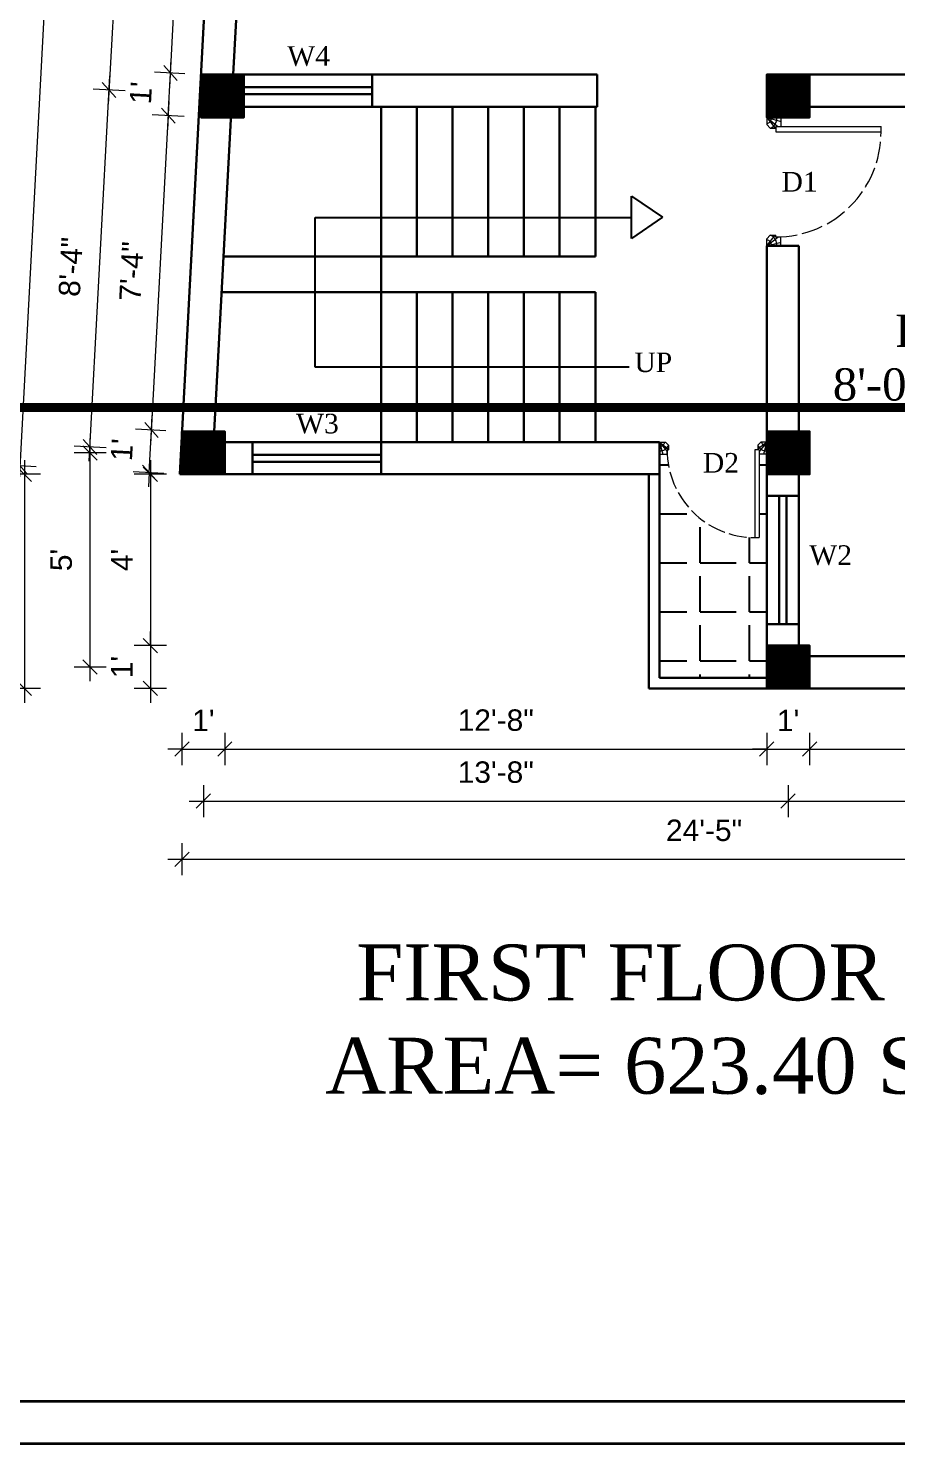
# Model space of a CAD drawing. Header units: inches. Extents: x 45643 to 78083, y -17830 to -3084.
# Drawn here: x 60789.2 to 61032.5, y -6776.9 to -6380.3 of the extents above; entities that cross this region are included whole.
import ezdxf

# ---------------------------------------------------------------- set-up
doc = ezdxf.new("R2010")
doc.units = ezdxf.units.IN
doc.header["$MEASUREMENT"] = 0
for name, pattern in [('ACAD_ISO02W100', [15, 12, -3]), ('ACAD_ISO10W100', [18.5, 12, -3, 0.5, -3]), ('CONTINUA', [0])]:
    doc.linetypes.add(name, pattern=pattern)
for name, color, linetype, lineweight in [('A_Title Text', 105, 'Continuous', 60), ('Door-window', 150, 'Continuous', 9), ('DW-SEC', 24, 'Continuous', 25), ('ELEVATION', 6, 'Continuous', 30), ('hatch', 30, 'Continuous', 5), ('WALL', 240, 'Continuous', 30)]:
    doc.layers.add(name, color=color, linetype=linetype, lineweight=lineweight)
doc.layers.add('AG-DIAGRAM', color=7, linetype='Continuous', true_color=0xfecc66)
doc.layers.add('Normal Wall', color=7, linetype='Continuous', lineweight=35, true_color=0xffaf89)
doc.styles.add('Arial', font='arial.ttf')
doc.styles.get("Standard").update_dxf_attribs({"font": 'times.ttf'})
doc.dimstyles.new('Sudeep', dxfattribs={"dimtxt": 6, "dimasz": 4, "dimexe": 4.5, "dimexo": 4.5, "dimgap": 5, "dimtad": 1, "dimdec": 0, "dimlunit": 4, "dimtxsty": 'Arial', "dimblk": 'OBLIQUE', "dimcen": 250, "dimdle": 4, "dimclrd": 86, "dimclre": 5, "dimclrt": 1, "dimadec": 0, "dimazin": 0, "dimtfac": 1, "dimtdec": 0, "dimtix": 1, "dimtmove": 1, "dimatfit": 3, "dimldrblk": 'OBLIQUE', "dimfxl": 4.5, "dimfxlon": 1, "dimfrac": 2, "dimlwd": 15, "dimlwe": 13, "dimarcsym": 0})

# ---------------------------------------------------------------- blocks, each defined once
blk = doc.blocks.new("D 3'")
at = {"layer": 'Door-window', "linetype": 'Continuous', "ltscale": 0.25}
for p, q in [((3749.64, -16740.96), (3749.64, -16711.46)), ((3751.14, -16711.46), (3749.64, -16711.46)), ((3751.14, -16740.96), (3751.14, -16711.46)), ((3747.14, -16743.51), (3747.14, -16739.51)), ((3747.14, -16739.51), (3749.64, -16739.51)), ((3783.14, -16739.51), (3780.64, -16739.51)), ((3780.64, -16739.51), (3780.64, -16740.96)), ((3783.14, -16743.51), (3783.14, -16739.51)), ((3747.14, -16743.51), (3749.14, -16743.51)), ((3749.14, -16743.51), (3750.14, -16742.51)), ((3749.64, -16740.96), (3751.14, -16740.96)), ((3750.14, -16742.51), (3750.14, -16740.96)), ((3780.14, -16742.51), (3780.14, -16740.96)), ((3780.64, -16740.96), (3780.14, -16740.96)), ((3781.14, -16743.51), (3780.14, -16742.51)), ((3783.14, -16743.51), (3781.14, -16743.51))]:
    blk.add_line(p, q, dxfattribs=at)
at = {"layer": 'Door-window', "linetype": 'ACAD_ISO02W100', "ltscale": 0.5}
blk.add_arc((3751.14, -16740.96), 29.5, 0, 90, dxfattribs=at)
at = {"layer": 'hatch', "color": 8}
for p, q in [((3747.14, -16743.51), (3748.23, -16739.5)), ((3747.14, -16743.51), (3749.64, -16740.37)), ((3783.14, -16743.51), (3780.64, -16740.37)), ((3783.14, -16743.51), (3782.06, -16739.5)), ((3747.14, -16743.51), (3750.14, -16741.17)), ((3783.14, -16743.51), (3780.14, -16741.17))]:
    blk.add_line(p, q, dxfattribs=at)
for centre, radius, start, end in [((3747.4, -16743.58), 2.93, 20.9872, 95.0825), ((3782.88, -16743.58), 2.93, 84.9175, 159.0128), ((3747.43, -16743.63), 1.42, 5.1372, 101.4864), ((3782.86, -16743.63), 1.42, 78.5136, 174.8628)]:
    blk.add_arc(centre, radius, start, end, dxfattribs=at)
blk = doc.blocks.new('_Oblique')
at = {"color": 0, "linetype": 'ByBlock', "lineweight": -2}
blk.add_line((-0.5, -0.5), (0.5, 0.5), dxfattribs=at)
blk = doc.blocks.new('*D860')
at = {"layer": 'A_Title Text', "color": 86, "lineweight": 15, "transparency": 16777216}
blk.add_line((60804.96, -6163.44), (60786.67, -6506.87), dxfattribs=at)
at = {"layer": 'A_Title Text', "color": 5, "lineweight": 13, "transparency": 16777216}
for p, q in [((60809.24, -6167.67), (60800.25, -6167.19)), ((60791.37, -6503.11), (60782.39, -6502.63))]:
    blk.add_line(p, q, dxfattribs=at)
at = {"layer": 'Defpoints', "color": 0, "transparency": 16777216}
for p in [(60849.47, -6169.82), (60786.88, -6502.87), (60831.61, -6505.25)]:
    blk.add_point(p, dxfattribs=at)
at = {"layer": 'A_Title Text', "color": 86, "lineweight": 15, "transparency": 16777216, "xscale": 4, "yscale": 4, "zscale": 4}
for p, rotation in [((60804.75, -6167.43), 86.95153107106873), ((60786.88, -6502.87), 266.9515310710688)]:
    blk.add_blockref('_Oblique', p, dxfattribs=dict(at, rotation=rotation))
at = {"layer": 'A_Title Text', "color": 1, "transparency": 16777216, "insert": (60787.76, -6334.72), "char_height": 6, "attachment_point": 5, "rotation": 86.9515, "style": 'Arial'}
blk.add_mtext("28'", dxfattribs=at)
blk = doc.blocks.new('*D887')
at = {"layer": 'A_Title Text', "color": 86, "lineweight": 15, "transparency": 16777216}
blk.add_line((60788.1, -6501.25), (60788.1, -6569.25), dxfattribs=at)
at = {"layer": 'A_Title Text', "color": 5, "lineweight": 13, "transparency": 16777216}
for p, q in [((60792.6, -6505.25), (60783.6, -6505.25)), ((60792.6, -6565.25), (60783.6, -6565.25))]:
    blk.add_line(p, q, dxfattribs=at)
at = {"layer": 'Defpoints', "color": 0, "transparency": 16777216}
for p in [(61005.05, -6505.25), (60788.1, -6565.25), (61005.05, -6565.25)]:
    blk.add_point(p, dxfattribs=at)
at = {"layer": 'A_Title Text', "color": 86, "lineweight": 15, "transparency": 16777216, "xscale": 4, "yscale": 4, "zscale": 4}
for p, rotation in [((60788.1, -6505.25), 90), ((60788.1, -6565.25), 270)]:
    blk.add_blockref('_Oblique', p, dxfattribs=dict(at, rotation=rotation))
at = {"layer": 'A_Title Text', "color": 1, "transparency": 16777216, "insert": (60780.05, -6535.25), "char_height": 6, "attachment_point": 5, "rotation": 90, "style": 'Arial'}
blk.add_mtext("5'", dxfattribs=at)
blk = doc.blocks.new('*D888')
at = {"layer": 'A_Title Text', "color": 5, "lineweight": 13, "transparency": 16777216}
for p, q in [((60832.25, -6577.73), (60832.25, -6586.73)), ((60844.25, -6577.73), (60844.25, -6586.73))]:
    blk.add_line(p, q, dxfattribs=at)
at = {"layer": 'A_Title Text', "color": 86, "lineweight": 15, "transparency": 16777216}
for p, q in [((60832.25, -6582.23), (60828.25, -6582.23)), ((60832.25, -6582.23), (60844.25, -6582.23)), ((60844.25, -6582.23), (60848.25, -6582.23))]:
    blk.add_line(p, q, dxfattribs=at)
at = {"layer": 'Defpoints', "color": 0, "transparency": 16777216}
for p in [(60832.25, -6505.25), (60844.25, -6505.25), (60844.25, -6582.23)]:
    blk.add_point(p, dxfattribs=at)
at = {"layer": 'A_Title Text', "color": 86, "lineweight": 15, "transparency": 16777216, "xscale": 4, "yscale": 4, "zscale": 4}
blk.add_blockref('_Oblique', (60832.25, -6582.23), dxfattribs=at)
at = {"layer": 'A_Title Text', "color": 86, "lineweight": 15, "transparency": 16777216, "xscale": 4, "yscale": 4, "zscale": 4, "rotation": 180}
blk.add_blockref('_Oblique', (60844.25, -6582.23), dxfattribs=at)
at = {"layer": 'A_Title Text', "color": 1, "transparency": 16777216, "insert": (60838.25, -6574.22), "char_height": 6, "attachment_point": 5, "style": 'Arial'}
blk.add_mtext("1'", dxfattribs=at)
blk = doc.blocks.new('*D889')
at = {"layer": 'A_Title Text', "color": 5, "lineweight": 13, "transparency": 16777216}
for p, q in [((60844.25, -6577.73), (60844.25, -6586.73)), ((60996.05, -6577.73), (60996.05, -6586.73))]:
    blk.add_line(p, q, dxfattribs=at)
at = {"layer": 'A_Title Text', "color": 86, "lineweight": 15, "transparency": 16777216}
blk.add_line((60840.25, -6582.23), (61000.05, -6582.23), dxfattribs=at)
at = {"layer": 'Defpoints', "color": 0, "transparency": 16777216}
for p in [(60844.25, -6505.25), (60996.05, -6565.25), (60996.05, -6582.23)]:
    blk.add_point(p, dxfattribs=at)
at = {"layer": 'A_Title Text', "color": 86, "lineweight": 15, "transparency": 16777216, "xscale": 4, "yscale": 4, "zscale": 4, "rotation": 180}
blk.add_blockref('_Oblique', (60844.25, -6582.23), dxfattribs=at)
at = {"layer": 'A_Title Text', "color": 86, "lineweight": 15, "transparency": 16777216, "xscale": 4, "yscale": 4, "zscale": 4}
blk.add_blockref('_Oblique', (60996.05, -6582.23), dxfattribs=at)
at = {"layer": 'A_Title Text', "color": 1, "transparency": 16777216, "insert": (60920.15, -6574.17), "char_height": 6, "attachment_point": 5, "style": 'Arial'}
blk.add_mtext('12\'-8"', dxfattribs=at)
blk = doc.blocks.new('*D890')
at = {"layer": 'A_Title Text', "color": 5, "lineweight": 13, "transparency": 16777216}
for p, q in [((60996.05, -6577.73), (60996.05, -6586.73)), ((61008.05, -6577.73), (61008.05, -6586.73))]:
    blk.add_line(p, q, dxfattribs=at)
at = {"layer": 'A_Title Text', "color": 86, "lineweight": 15, "transparency": 16777216}
for p, q in [((60996.05, -6582.23), (60992.05, -6582.23)), ((60996.05, -6582.23), (61008.05, -6582.23)), ((61008.05, -6582.23), (61012.05, -6582.23))]:
    blk.add_line(p, q, dxfattribs=at)
at = {"layer": 'Defpoints', "color": 0, "transparency": 16777216}
for p in [(60996.05, -6565.25), (61008.05, -6565.25), (61008.05, -6582.23)]:
    blk.add_point(p, dxfattribs=at)
at = {"layer": 'A_Title Text', "color": 86, "lineweight": 15, "transparency": 16777216, "xscale": 4, "yscale": 4, "zscale": 4}
blk.add_blockref('_Oblique', (60996.05, -6582.23), dxfattribs=at)
at = {"layer": 'A_Title Text', "color": 86, "lineweight": 15, "transparency": 16777216, "xscale": 4, "yscale": 4, "zscale": 4, "rotation": 180}
blk.add_blockref('_Oblique', (61008.05, -6582.23), dxfattribs=at)
at = {"layer": 'A_Title Text', "color": 1, "transparency": 16777216, "insert": (61002.05, -6574.22), "char_height": 6, "attachment_point": 5, "style": 'Arial'}
blk.add_mtext("1'", dxfattribs=at)
blk = doc.blocks.new('*D891')
at = {"layer": 'A_Title Text', "color": 5, "lineweight": 13, "transparency": 16777216}
for p, q in [((61008.05, -6577.73), (61008.05, -6586.73)), ((61112.77, -6577.73), (61112.77, -6586.73))]:
    blk.add_line(p, q, dxfattribs=at)
at = {"layer": 'A_Title Text', "color": 86, "lineweight": 15, "transparency": 16777216}
blk.add_line((61004.05, -6582.23), (61116.77, -6582.23), dxfattribs=at)
at = {"layer": 'Defpoints', "color": 0, "transparency": 16777216}
for p in [(61008.05, -6565.25), (61112.77, -6565.25), (61112.77, -6582.23)]:
    blk.add_point(p, dxfattribs=at)
at = {"layer": 'A_Title Text', "color": 86, "lineweight": 15, "transparency": 16777216, "xscale": 4, "yscale": 4, "zscale": 4, "rotation": 180}
blk.add_blockref('_Oblique', (61008.05, -6582.23), dxfattribs=at)
at = {"layer": 'A_Title Text', "color": 86, "lineweight": 15, "transparency": 16777216, "xscale": 4, "yscale": 4, "zscale": 4}
blk.add_blockref('_Oblique', (61112.77, -6582.23), dxfattribs=at)
at = {"layer": 'A_Title Text', "color": 1, "transparency": 16777216, "insert": (61060.41, -6574.17), "char_height": 6, "attachment_point": 5, "style": 'Arial'}
blk.add_mtext('8\'-9"', dxfattribs=at)
blk = doc.blocks.new('*D861')
at = {"layer": 'A_Title Text', "color": 5, "lineweight": 13, "transparency": 16777216}
for p, q in [((60838.25, -6592.31), (60838.25, -6601.31)), ((61002.05, -6592.31), (61002.05, -6601.31))]:
    blk.add_line(p, q, dxfattribs=at)
at = {"layer": 'A_Title Text', "color": 86, "lineweight": 15, "transparency": 16777216}
blk.add_line((60834.25, -6596.81), (61006.05, -6596.81), dxfattribs=at)
at = {"layer": 'Defpoints', "color": 0, "transparency": 16777216}
for p in [(60838.25, -6499.25), (61002.05, -6499.25), (61002.05, -6596.81)]:
    blk.add_point(p, dxfattribs=at)
at = {"layer": 'A_Title Text', "color": 86, "lineweight": 15, "transparency": 16777216, "xscale": 4, "yscale": 4, "zscale": 4, "rotation": 180}
blk.add_blockref('_Oblique', (60838.25, -6596.81), dxfattribs=at)
at = {"layer": 'A_Title Text', "color": 86, "lineweight": 15, "transparency": 16777216, "xscale": 4, "yscale": 4, "zscale": 4}
blk.add_blockref('_Oblique', (61002.05, -6596.81), dxfattribs=at)
at = {"layer": 'A_Title Text', "color": 1, "transparency": 16777216, "insert": (60920.15, -6588.74), "char_height": 6, "attachment_point": 5, "style": 'Arial'}
blk.add_mtext('13\'-8"', dxfattribs=at)
blk = doc.blocks.new('*D893')
at = {"layer": 'A_Title Text', "color": 5, "lineweight": 13, "transparency": 16777216}
for p, q in [((61002.05, -6592.31), (61002.05, -6601.31)), ((61118.77, -6592.31), (61118.77, -6601.31))]:
    blk.add_line(p, q, dxfattribs=at)
at = {"layer": 'A_Title Text', "color": 86, "lineweight": 15, "transparency": 16777216}
blk.add_line((60998.05, -6596.81), (61122.77, -6596.81), dxfattribs=at)
at = {"layer": 'Defpoints', "color": 0, "transparency": 16777216}
for p in [(61002.05, -6499.25), (61118.77, -6559.25), (61118.77, -6596.81)]:
    blk.add_point(p, dxfattribs=at)
at = {"layer": 'A_Title Text', "color": 86, "lineweight": 15, "transparency": 16777216, "xscale": 4, "yscale": 4, "zscale": 4, "rotation": 180}
blk.add_blockref('_Oblique', (61002.05, -6596.81), dxfattribs=at)
at = {"layer": 'A_Title Text', "color": 86, "lineweight": 15, "transparency": 16777216, "xscale": 4, "yscale": 4, "zscale": 4}
blk.add_blockref('_Oblique', (61118.77, -6596.81), dxfattribs=at)
at = {"layer": 'A_Title Text', "color": 1, "transparency": 16777216, "insert": (61060.41, -6588.74), "char_height": 6, "attachment_point": 5, "style": 'Arial'}
blk.add_mtext('9\'-9"', dxfattribs=at)
blk = doc.blocks.new('*D862')
at = {"layer": 'A_Title Text', "color": 5, "lineweight": 13, "transparency": 16777216}
for p, q in [((60832.25, -6608.61), (60832.25, -6617.61)), ((61124.77, -6608.61), (61124.77, -6617.61))]:
    blk.add_line(p, q, dxfattribs=at)
at = {"layer": 'A_Title Text', "color": 86, "lineweight": 15, "transparency": 16777216}
blk.add_line((60828.25, -6613.11), (61128.77, -6613.11), dxfattribs=at)
at = {"layer": 'Defpoints', "color": 0, "transparency": 16777216}
for p in [(60832.25, -6505.25), (61124.77, -6565.25), (61124.77, -6613.11)]:
    blk.add_point(p, dxfattribs=at)
at = {"layer": 'A_Title Text', "color": 86, "lineweight": 15, "transparency": 16777216, "xscale": 4, "yscale": 4, "zscale": 4, "rotation": 180}
blk.add_blockref('_Oblique', (60832.25, -6613.11), dxfattribs=at)
at = {"layer": 'A_Title Text', "color": 86, "lineweight": 15, "transparency": 16777216, "xscale": 4, "yscale": 4, "zscale": 4}
blk.add_blockref('_Oblique', (61124.77, -6613.11), dxfattribs=at)
at = {"layer": 'A_Title Text', "color": 1, "transparency": 16777216, "insert": (60978.51, -6605.04), "char_height": 6, "attachment_point": 5, "style": 'Arial'}
blk.add_mtext('24\'-5"', dxfattribs=at)
blk = doc.blocks.new('*D863')
at = {"layer": 'A_Title Text', "color": 86, "lineweight": 15, "transparency": 16777216}
for p, q in [((60823.72, -6492.8), (60823.93, -6488.81)), ((60823.08, -6504.8), (60823.72, -6492.8)), ((60823.08, -6504.8), (60822.87, -6508.79))]:
    blk.add_line(p, q, dxfattribs=at)
at = {"layer": 'A_Title Text', "color": 5, "lineweight": 13, "transparency": 16777216}
for p, q in [((60827.75, -6493.02), (60819.23, -6492.56)), ((60827.12, -6505.02), (60818.59, -6504.56))]:
    blk.add_line(p, q, dxfattribs=at)
at = {"layer": 'Defpoints', "color": 0, "transparency": 16777216}
for p in [(60823.72, -6492.8), (60832.25, -6493.25), (60831.61, -6505.25)]:
    blk.add_point(p, dxfattribs=at)
at = {"layer": 'A_Title Text', "color": 86, "lineweight": 15, "transparency": 16777216, "xscale": 4, "yscale": 4, "zscale": 4}
for p, rotation in [((60823.72, -6492.8), 266.9515310710516), ((60823.08, -6504.8), 86.9515310710517)]:
    blk.add_blockref('_Oblique', p, dxfattribs=dict(at, rotation=rotation))
at = {"layer": 'A_Title Text', "color": 1, "transparency": 16777216, "insert": (60815.4, -6498.37), "char_height": 6, "attachment_point": 5, "rotation": 86.9515, "style": 'Arial'}
blk.add_mtext("1'", dxfattribs=at)
blk = doc.blocks.new('*D864')
at = {"layer": 'A_Title Text', "color": 86, "lineweight": 15, "transparency": 16777216}
blk.add_line((60823.51, -6496.79), (60828.62, -6400.77), dxfattribs=at)
at = {"layer": 'A_Title Text', "color": 5, "lineweight": 13, "transparency": 16777216}
for p, q in [((60832.9, -6405.01), (60823.91, -6404.53)), ((60827.75, -6493.02), (60819.23, -6492.56))]:
    blk.add_line(p, q, dxfattribs=at)
at = {"layer": 'Defpoints', "color": 0, "transparency": 16777216}
for p in [(60828.41, -6404.77), (60837.57, -6405.25), (60832.25, -6493.25)]:
    blk.add_point(p, dxfattribs=at)
at = {"layer": 'A_Title Text', "color": 86, "lineweight": 15, "transparency": 16777216, "xscale": 4, "yscale": 4, "zscale": 4}
for p, rotation in [((60828.41, -6404.77), 86.95153107111462), ((60823.72, -6492.8), 266.9515310711146)]:
    blk.add_blockref('_Oblique', p, dxfattribs=dict(at, rotation=rotation))
at = {"layer": 'A_Title Text', "color": 1, "transparency": 16777216, "insert": (60818.07, -6448.36), "char_height": 6, "attachment_point": 5, "rotation": 86.9515, "style": 'Arial'}
blk.add_mtext('7\'-4"', dxfattribs=at)
blk = doc.blocks.new('*D865')
at = {"layer": 'A_Title Text', "color": 86, "lineweight": 15, "transparency": 16777216}
for p, q in [((60829.04, -6392.8), (60829.26, -6388.81)), ((60828.41, -6404.77), (60829.04, -6392.8)), ((60828.41, -6404.77), (60828.19, -6408.76))]:
    blk.add_line(p, q, dxfattribs=at)
at = {"layer": 'A_Title Text', "color": 5, "lineweight": 13, "transparency": 16777216}
for p, q in [((60833.08, -6393.02), (60824.55, -6392.56)), ((60832.9, -6405.01), (60823.91, -6404.53))]:
    blk.add_line(p, q, dxfattribs=at)
at = {"layer": 'Defpoints', "color": 0, "transparency": 16777216}
for p in [(60829.04, -6392.8), (60837.57, -6393.25), (60837.57, -6405.25)]:
    blk.add_point(p, dxfattribs=at)
at = {"layer": 'A_Title Text', "color": 86, "lineweight": 15, "transparency": 16777216, "xscale": 4, "yscale": 4, "zscale": 4}
for p, rotation in [((60829.04, -6392.8), 266.9515310711146), ((60828.41, -6404.77), 86.95153107111462)]:
    blk.add_blockref('_Oblique', p, dxfattribs=dict(at, rotation=rotation))
at = {"layer": 'A_Title Text', "color": 1, "transparency": 16777216, "insert": (60820.73, -6398.36), "char_height": 6, "attachment_point": 5, "rotation": 86.9515, "style": 'Arial'}
blk.add_mtext("1'", dxfattribs=at)
blk = doc.blocks.new('*D866')
at = {"layer": 'A_Title Text', "color": 86, "lineweight": 15, "transparency": 16777216}
blk.add_line((60828.83, -6396.79), (60834.94, -6282.08), dxfattribs=at)
at = {"layer": 'A_Title Text', "color": 5, "lineweight": 13, "transparency": 16777216}
for p, q in [((60839.22, -6286.31), (60830.23, -6285.83)), ((60833.08, -6393.02), (60824.55, -6392.56))]:
    blk.add_line(p, q, dxfattribs=at)
at = {"layer": 'Defpoints', "color": 0, "transparency": 16777216}
for p in [(60834.73, -6286.07), (60843.9, -6286.56), (60837.57, -6393.25)]:
    blk.add_point(p, dxfattribs=at)
at = {"layer": 'A_Title Text', "color": 86, "lineweight": 15, "transparency": 16777216, "xscale": 4, "yscale": 4, "zscale": 4}
for p, rotation in [((60834.73, -6286.07), 86.95153107111462), ((60829.04, -6392.8), 266.9515310711146)]:
    blk.add_blockref('_Oblique', p, dxfattribs=dict(at, rotation=rotation))
at = {"layer": 'A_Title Text', "color": 1, "transparency": 16777216, "insert": (60823.83, -6339.01), "char_height": 6, "attachment_point": 5, "rotation": 86.9515, "style": 'Arial'}
blk.add_mtext('8\'-11"', dxfattribs=at)
blk = doc.blocks.new('*D868')
at = {"layer": 'A_Title Text', "color": 86, "lineweight": 15, "transparency": 16777216}
blk.add_line((60806.28, -6501.56), (60812.03, -6393.57), dxfattribs=at)
at = {"layer": 'A_Title Text', "color": 5, "lineweight": 13, "transparency": 16777216}
for p, q in [((60816.32, -6397.8), (60807.33, -6397.32)), ((60810.99, -6497.8), (60802, -6497.32))]:
    blk.add_line(p, q, dxfattribs=at)
at = {"layer": 'Defpoints', "color": 0, "transparency": 16777216}
for p in [(60811.82, -6397.56), (60843.57, -6399.25), (60838.25, -6499.25)]:
    blk.add_point(p, dxfattribs=at)
at = {"layer": 'A_Title Text', "color": 86, "lineweight": 15, "transparency": 16777216, "xscale": 4, "yscale": 4, "zscale": 4}
for p, rotation in [((60811.82, -6397.56), 86.95153107107103), ((60806.5, -6497.56), 266.951531071071)]:
    blk.add_blockref('_Oblique', p, dxfattribs=dict(at, rotation=rotation))
at = {"layer": 'A_Title Text', "color": 1, "transparency": 16777216, "insert": (60801.11, -6447.13), "char_height": 6, "attachment_point": 5, "rotation": 86.9515, "style": 'Arial'}
blk.add_mtext('8\'-4"', dxfattribs=at)
blk = doc.blocks.new('*D870')
at = {"layer": 'A_Title Text', "color": 86, "lineweight": 15, "transparency": 16777216}
blk.add_line((60823.4, -6501.25), (60823.4, -6557.25), dxfattribs=at)
at = {"layer": 'A_Title Text', "color": 5, "lineweight": 13, "transparency": 16777216}
for p, q in [((60827.9, -6505.25), (60818.9, -6505.25)), ((60827.9, -6553.25), (60818.9, -6553.25))]:
    blk.add_line(p, q, dxfattribs=at)
at = {"layer": 'Defpoints', "color": 0, "transparency": 16777216}
for p in [(60996.05, -6505.25), (60823.4, -6553.25), (60996.05, -6553.25)]:
    blk.add_point(p, dxfattribs=at)
at = {"layer": 'A_Title Text', "color": 86, "lineweight": 15, "transparency": 16777216, "xscale": 4, "yscale": 4, "zscale": 4}
for p, rotation in [((60823.4, -6505.25), 90), ((60823.4, -6553.25), 270)]:
    blk.add_blockref('_Oblique', p, dxfattribs=dict(at, rotation=rotation))
at = {"layer": 'A_Title Text', "color": 1, "transparency": 16777216, "insert": (60815.4, -6529.25), "char_height": 6, "attachment_point": 5, "rotation": 90, "style": 'Arial'}
blk.add_mtext("4'", dxfattribs=at)
blk = doc.blocks.new('*D871')
at = {"layer": 'A_Title Text', "color": 86, "lineweight": 15, "transparency": 16777216}
for p, q in [((60823.4, -6553.25), (60823.4, -6549.25)), ((60823.4, -6553.25), (60823.4, -6565.25)), ((60823.4, -6565.25), (60823.4, -6569.25))]:
    blk.add_line(p, q, dxfattribs=at)
at = {"layer": 'A_Title Text', "color": 5, "lineweight": 13, "transparency": 16777216}
for p, q in [((60827.9, -6553.25), (60818.9, -6553.25)), ((60827.9, -6565.25), (60818.9, -6565.25))]:
    blk.add_line(p, q, dxfattribs=at)
at = {"layer": 'Defpoints', "color": 0, "transparency": 16777216}
for p in [(60996.05, -6553.25), (60823.4, -6565.25), (60996.05, -6565.25)]:
    blk.add_point(p, dxfattribs=at)
at = {"layer": 'A_Title Text', "color": 86, "lineweight": 15, "transparency": 16777216, "xscale": 4, "yscale": 4, "zscale": 4}
for p, rotation in [((60823.4, -6553.25), 270), ((60823.4, -6565.25), 90)]:
    blk.add_blockref('_Oblique', p, dxfattribs=dict(at, rotation=rotation))
at = {"layer": 'A_Title Text', "color": 1, "transparency": 16777216, "insert": (60815.39, -6559.25), "char_height": 6, "attachment_point": 5, "rotation": 90, "style": 'Arial'}
blk.add_mtext("1'", dxfattribs=at)
blk = doc.blocks.new('*D872')
at = {"layer": 'A_Title Text', "color": 86, "lineweight": 15, "transparency": 16777216}
blk.add_line((60806.5, -6563.25), (60806.5, -6495.25), dxfattribs=at)
at = {"layer": 'A_Title Text', "color": 5, "lineweight": 13, "transparency": 16777216}
for p, q in [((60811, -6499.25), (60802, -6499.25)), ((60811, -6559.25), (60802, -6559.25))]:
    blk.add_line(p, q, dxfattribs=at)
at = {"layer": 'Defpoints', "color": 0, "transparency": 16777216}
for p in [(60806.5, -6499.25), (61002.05, -6499.25), (61002.05, -6559.25)]:
    blk.add_point(p, dxfattribs=at)
at = {"layer": 'A_Title Text', "color": 86, "lineweight": 15, "transparency": 16777216, "xscale": 4, "yscale": 4, "zscale": 4}
for p, rotation in [((60806.5, -6499.25), 90), ((60806.5, -6559.25), 270)]:
    blk.add_blockref('_Oblique', p, dxfattribs=dict(at, rotation=rotation))
at = {"layer": 'A_Title Text', "color": 1, "transparency": 16777216, "insert": (60798.44, -6529.25), "char_height": 6, "attachment_point": 5, "rotation": 90, "style": 'Arial'}
blk.add_mtext("5'", dxfattribs=at)
blk = doc.blocks.new('*D875')
at = {"layer": 'A_Title Text', "color": 86, "lineweight": 15, "transparency": 16777216}
blk.add_line((60818.36, -6274.88), (60811.61, -6401.56), dxfattribs=at)
at = {"layer": 'A_Title Text', "color": 5, "lineweight": 13, "transparency": 16777216}
for p, q in [((60822.64, -6279.11), (60813.65, -6278.63)), ((60816.32, -6397.8), (60807.33, -6397.32))]:
    blk.add_line(p, q, dxfattribs=at)
at = {"layer": 'Defpoints', "color": 0, "transparency": 16777216}
for p in [(60849.9, -6280.56), (60811.82, -6397.56), (60843.57, -6399.25)]:
    blk.add_point(p, dxfattribs=at)
at = {"layer": 'A_Title Text', "color": 86, "lineweight": 15, "transparency": 16777216, "xscale": 4, "yscale": 4, "zscale": 4}
for p, rotation in [((60818.14, -6278.87), 86.95153107111462), ((60811.82, -6397.56), 266.9515310711146)]:
    blk.add_blockref('_Oblique', p, dxfattribs=dict(at, rotation=rotation))
at = {"layer": 'A_Title Text', "color": 1, "transparency": 16777216, "insert": (60806.93, -6337.79), "char_height": 6, "attachment_point": 5, "rotation": 86.9515, "style": 'Arial'}
blk.add_mtext('9\'-11"', dxfattribs=at)

msp = doc.modelspace()

# ---------------------------------------------------------------- hatches: boundary and pattern name
at = {"layer": 'DW-SEC'}
h = msp.add_hatch(dxfattribs=at)
h.set_pattern_fill('ANGLE', color=256, scale=50)
h.set_pattern_definition([(0, (3639.943, -7011.31), (0, 13.75), [10, -3.75]), (90, (3639.943, -7011.31), (-13.75, 8e-16), [10, -3.75])])
h.paths.add_polyline_path([(60968.17, -6499.59), (60966.05, -6499.59), (60966.05, -6505.25), (60966.05, -6562.25), (60996.05, -6562.25), (60996.05, -6553.25), (60996.05, -6499.59), (60993.97, -6499.59), (60993.97, -6522.96), (60992.72, -6522.96, -0.399884)])
at = {"layer": 'ELEVATION'}
h = msp.add_hatch(dxfattribs=at)
h.set_pattern_fill('ANSI31', color=256)
h.set_pattern_definition([(45, (33829.24908, 9897.31258), (-0.08838834765, 0.08838834765), [])])
h.paths.add_polyline_path([(60849.57, -6393.25), (60837.57, -6393.25), (60837.57, -6405.25), (60849.57, -6405.25)])
h = msp.add_hatch(dxfattribs=at)
h.set_pattern_fill('ANSI31', color=256)
h.set_pattern_definition([(45, (33987.72927, 9897.31258), (-0.08838834765, 0.08838834765), [])])
h.paths.add_polyline_path([(61008.05, -6393.25), (60996.05, -6393.25), (60996.05, -6405.25), (61008.05, -6405.25)])
h = msp.add_hatch(dxfattribs=at)
h.set_pattern_fill('ANSI31', color=256)
h.set_pattern_definition([(45, (33823.92347, 9797.31258), (-0.08838834765, 0.08838834765), [])])
h.paths.add_polyline_path([(60844.25, -6493.25), (60832.25, -6493.25), (60832.25, -6505.25), (60844.25, -6505.25)])
h = msp.add_hatch(dxfattribs=at)
h.set_pattern_fill('ANSI31', color=256)
h.set_pattern_definition([(45, (33987.72927, 9797.31258), (-0.08838834765, 0.08838834765), [])])
h.paths.add_polyline_path([(61008.05, -6493.25), (60996.05, -6493.25), (60996.05, -6505.25), (61008.05, -6505.25)])
h = msp.add_hatch(dxfattribs=at)
h.set_pattern_fill('ANSI31', color=256)
h.set_pattern_definition([(45, (33987.72927, 9737.31258), (-0.08838834765, 0.08838834765), [])])
h.paths.add_polyline_path([(61008.05, -6553.25), (60996.05, -6553.25), (60996.05, -6565.25), (61008.05, -6565.25)])

# ---------------------------------------------------------------- linework, layer by layer
at = {"layer": 'AG-DIAGRAM', "linetype": 'ACAD_ISO10W100', "lineweight": 15, "ltscale": 0.1, "const_width": 2.56}
msp.add_lwpolyline([(60764.64, -6486.51), (61185.1, -6486.51)], dxfattribs=at)
at = {"layer": 'DW-SEC'}
for p, q in [((60958.2, -6439.17), (60958.2, -6427.34)), ((60958.2, -6427.34), (60966.87, -6433.22)), ((60869.53, -6475.25), (60869.53, -6433.25)), ((60869.53, -6433.25), (60958.2, -6433.25)), ((60957.5, -6475.25), (60869.53, -6475.25))]:
    msp.add_line(p, q, dxfattribs=at)
msp.add_lwpolyline([(60966.87, -6433.22), (60958.2, -6439.17)], dxfattribs=at)
at = {"layer": 'ELEVATION'}
for p, q in [((60849.47, -6169.82), (60831.61, -6505.25)), ((60848.06, -6365.56), (60846.59, -6393.25)), ((60846.59, -6393.25), (60948.59, -6393.25)), ((60849.57, -6393.25), (60849.57, -6402.25)), ((60885.57, -6393.25), (60885.57, -6402.25)), ((60948.59, -6402.25), (60948.59, -6393.25)), ((60996.05, -6393.25), (61085.69, -6393.25)), ((60849.57, -6396.75), (60885.57, -6396.75)), ((60996.05, -6396.25), (60996.05, -6405.25)), ((60849.57, -6398.75), (60885.57, -6398.75)), ((60846.11, -6402.25), (60841.26, -6493.25)), ((60846.11, -6402.25), (60948.59, -6402.25)), ((60888.05, -6444.25), (60888.05, -6402.25)), ((60898.05, -6444.25), (60898.05, -6402.25)), ((60908.05, -6444.25), (60908.05, -6402.25)), ((60918.05, -6444.25), (60918.05, -6402.25)), ((60928.05, -6444.25), (60928.05, -6402.25)), ((60938.05, -6444.25), (60938.05, -6402.25)), ((60948.05, -6402.25), (60948.05, -6444.25)), ((60996.05, -6402.25), (61087.38, -6402.25)), ((60843.87, -6444.25), (60888.05, -6444.25)), ((60888.05, -6444.25), (60948.05, -6444.25)), ((60888.05, -6454.25), (60888.05, -6444.25)), ((60996.05, -6441.25), (60996.05, -6496.25)), ((60996.05, -6441.25), (61005.05, -6441.25)), ((61005.05, -6441.25), (61005.05, -6493.25)), ((60843.34, -6454.25), (60948.05, -6454.25)), ((60888.05, -6454.25), (60888.05, -6496.25)), ((60898.05, -6454.25), (60898.05, -6496.25)), ((60908.05, -6454.25), (60908.05, -6496.25)), ((60918.05, -6454.25), (60918.05, -6496.25)), ((60928.05, -6454.25), (60928.05, -6496.25)), ((60938.05, -6454.25), (60938.05, -6496.25)), ((60948.05, -6454.25), (60948.05, -6496.25)), ((60844.25, -6496.25), (60966.05, -6496.25)), ((60852.05, -6496.25), (60852.05, -6505.25)), ((60888.05, -6496.25), (60888.05, -6505.25)), ((60966.05, -6496.25), (60966.05, -6505.25)), ((60996.05, -6496.25), (60996.05, -6565.25)), ((60852.05, -6499.75), (60888.05, -6499.75)), ((60852.05, -6501.75), (60888.05, -6501.75)), ((60831.61, -6505.25), (60966.05, -6505.25)), ((60963.05, -6505.25), (60963.05, -6565.25)), ((60966.05, -6505.25), (60966.05, -6562.25)), ((61005.05, -6505.25), (61005.05, -6553.25)), ((61005.05, -6511.25), (60996.05, -6511.25)), ((60999.55, -6547.25), (60999.55, -6511.25)), ((61001.55, -6547.25), (61001.55, -6511.25)), ((61005.05, -6547.25), (60996.05, -6547.25)), ((61008.05, -6556.25), (61112.77, -6556.25)), ((60966.05, -6562.25), (60996.05, -6562.25)), ((60963.05, -6565.25), (60996.05, -6565.25)), ((60996.05, -6565.25), (61151.43, -6565.25))]:
    msp.add_line(p, q, dxfattribs=at)
for points in [[(60837.57, -6393.25), (60849.57, -6393.25), (60849.57, -6405.25), (60837.57, -6405.25)], [(60996.05, -6393.25), (61008.05, -6393.25), (61008.05, -6405.25), (60996.05, -6405.25)], [(60832.25, -6493.25), (60844.25, -6493.25), (60844.25, -6505.25), (60832.25, -6505.25)], [(60996.05, -6493.25), (61008.05, -6493.25), (61008.05, -6505.25), (60996.05, -6505.25)], [(60996.05, -6553.25), (61008.05, -6553.25), (61008.05, -6565.25), (60996.05, -6565.25)]]:
    msp.add_lwpolyline(points, close=True, dxfattribs=at)
at = {"layer": 'Normal Wall'}
for points in [[(60563.33, -6026.35), (61621.34, -6026.35), (61621.34, -6776.88), (60563.33, -6776.88)], [(60563.33, -6026.35), (61621.34, -6026.35), (61621.34, -6776.88), (60563.33, -6776.88)], [(61609.43, -6038.26), (60587.15, -6038.26), (60587.15, -6764.97), (61609.43, -6764.97)], [(61609.43, -6038.26), (60587.15, -6038.26), (60587.15, -6764.97), (61609.43, -6764.97)]]:
    msp.add_lwpolyline(points, close=True, dxfattribs=at)

# ---------------------------------------------------------------- block references
at = {"layer": 'WALL', "linetype": 'CONTINUA', "rotation": 269.999999266241}
msp.add_blockref("D 3'", (77739.56, -2658.11), dxfattribs=at)
at = {"layer": 'WALL', "xscale": 0.8333333330483583, "yscale": 0.8333333330483583, "zscale": 0.8333333330483583, "rotation": 179.9999998091516}
msp.add_blockref("D 3'", (64118.67, -20449.18), dxfattribs=at)

# ---------------------------------------------------------------- texts
for s, insert, char_height, width, attachment_point in [('W4', (60861.74, -6385.28), 5.487, 54.2013, 1), ('{\\fTimes New Roman|b0|i0|c0|p18;D1}', (61000.2, -6420.53), 5.4869, 54.2013, 1), ('{\\fTimes New Roman|b0|i0|c0|p18;ROOM\\P8\'-0" X 13\'-0"}', (61052.53, -6460.5), 9.03, 83.2761, 2), ('{\\fTimes New Roman|b0|i0|c0|p18;UP}', (60958.99, -6471.12), 5.4869, 1396.073, 1), ('{\\fTimes New Roman|b0|i0|c0|p18;W3}', (60864.22, -6488.28), 5.4869, 54.2013, 1), ('{\\fTimes New Roman|b0|i0|c0|p18;D2}', (60978.16, -6499.28), 5.4869, 54.2013, 1), ('{\\fTimes New Roman|b0|i0|c0|p18;W2}', (61007.98, -6525.14), 5.4869, 54.2013, 1), ('{\\fTimes New Roman|b0|i0|c0|p18;FIRST FLOOR PLAN\\PAREA= 623.40 SQ. FT}', (61096.88, -6636.99), 15.677, 251.4149, 3)]:
    msp.add_mtext(s, dxfattribs=dict(insert=insert, char_height=char_height, width=width, attachment_point=attachment_point))

# ---------------------------------------------------------------- dimensions: what is measured, and where the dimension line sits
at = {"layer": 'A_Title Text'}
for p1, p2, distance, picture, middle in [((60849.47, -6169.82), (60831.61, -6505.25), -44.79, '*D860', (60787.76, -6334.72)), ((60838.25, -6499.25), (60843.57, -6399.25), 31.8, '*D868', (60801.11, -6447.13)), ((60831.61, -6505.25), (60832.25, -6493.25), 8.54, '*D863', (60815.4, -6498.37))]:
    dim = msp.add_aligned_dim(p1=p1, p2=p2, distance=distance, dimstyle='Sudeep', dxfattribs=at)
    dim.commit()
    dim.dimension.update_dxf_attribs({"geometry": picture, "text_midpoint": middle})
for base, p1, p2, angle, picture, middle in [((60811.82, -6397.56), (60849.9, -6280.56), (60843.57, -6399.25), 266.9515, '*D875', (60806.93, -6337.79)), ((60834.73, -6286.07), (60837.57, -6393.25), (60843.9, -6286.56), 266.9515, '*D866', (60823.83, -6339.01)), ((60829.04, -6392.8), (60837.57, -6405.25), (60837.57, -6393.25), 266.9515, '*D865', (60820.73, -6398.36)), ((60828.41, -6404.77), (60832.25, -6493.25), (60837.57, -6405.25), 266.9515, '*D864', (60818.07, -6448.36)), ((60806.5, -6499.25), (61002.05, -6559.25), (61002.05, -6499.25), 90, '*D872', (60798.44, -6529.25)), ((60788.1, -6565.25), (61005.05, -6505.25), (61005.05, -6565.25), 90, '*D887', (60780.05, -6535.25)), ((60823.4, -6553.25), (60996.05, -6505.25), (60996.05, -6553.25), 90, '*D870', (60815.4, -6529.25)), ((60823.4, -6565.25), (60996.05, -6553.25), (60996.05, -6565.25), 90, '*D871', (60815.39, -6559.25))]:
    dim = msp.add_linear_dim(base=base, p1=p1, p2=p2, angle=angle, dimstyle='Sudeep', dxfattribs=at)
    dim.commit()
    dim.dimension.update_dxf_attribs({"geometry": picture, "text_midpoint": middle})
for base, p1, p2, picture, middle in [((61002.05, -6596.81), (60838.25, -6499.25), (61002.05, -6499.25), '*D861', (60920.15, -6588.74)), ((61118.77, -6596.81), (61002.05, -6499.25), (61118.77, -6559.25), '*D893', (61060.41, -6588.74)), ((60844.25, -6582.23), (60832.25, -6505.25), (60844.25, -6505.25), '*D888', (60838.25, -6574.22)), ((61124.77, -6613.11), (60832.25, -6505.25), (61124.77, -6565.25), '*D862', (60978.51, -6605.04)), ((60996.05, -6582.23), (60844.25, -6505.25), (60996.05, -6565.25), '*D889', (60920.15, -6574.17)), ((61008.05, -6582.23), (60996.05, -6565.25), (61008.05, -6565.25), '*D890', (61002.05, -6574.22)), ((61112.77, -6582.23), (61008.05, -6565.25), (61112.77, -6565.25), '*D891', (61060.41, -6574.17))]:
    dim = msp.add_linear_dim(base=base, p1=p1, p2=p2, dimstyle='Sudeep', dxfattribs=at)
    dim.commit()
    dim.dimension.update_dxf_attribs({"geometry": picture, "text_midpoint": middle})

doc.saveas('drawing.dxf')
